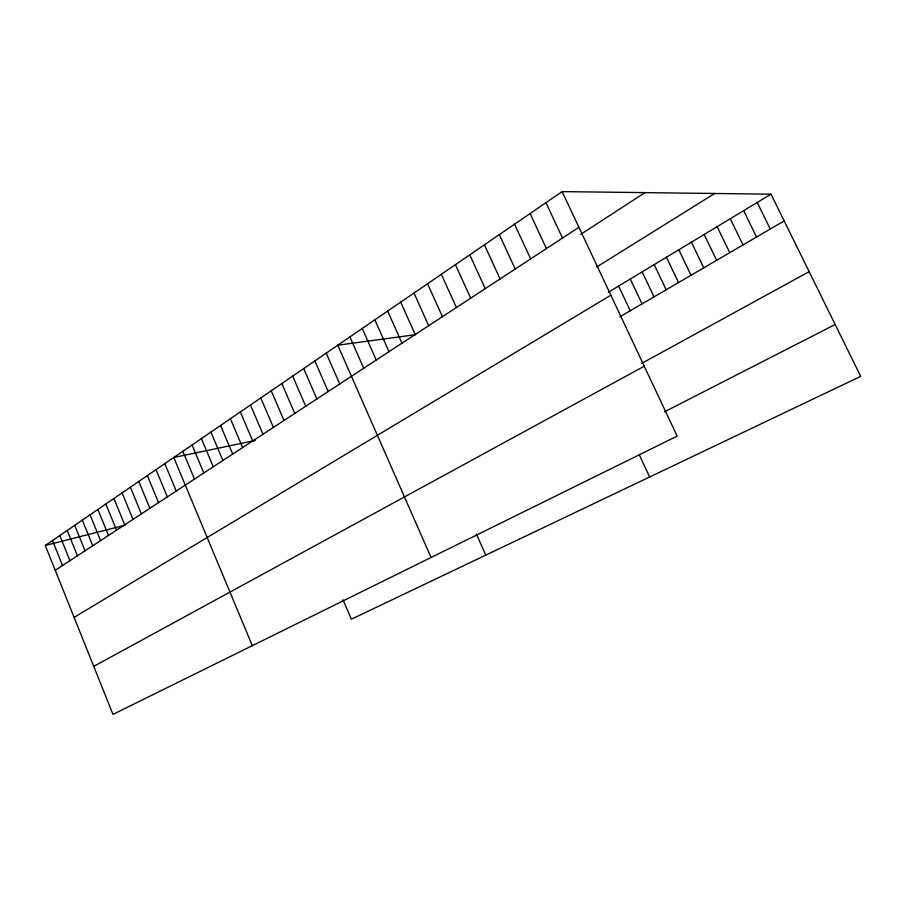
<?xml version="1.0" encoding="UTF-8"?>
<svg xmlns="http://www.w3.org/2000/svg" width="906" height="906" viewBox="0 0 906 906"><rect width="100%" height="100%" fill="white"/><g stroke="black" fill="none" stroke-linecap="round" stroke-linejoin="round"><path stroke-width="1.36" d="M562.128 191.608L677.144 436.114L112.978 714.392L45.3 545.469L562.128 191.608L771.006 194.178L860.7 376.364L351.369 619.217L343.046 599.806M55.243 570.304L578.911 227.293M580.769 234.326L644.947 192.627M596.737 266.964L714.675 193.488M608.22 292.332L771.006 194.178M74.111 617.382L610.859 295.197M619.749 316.874L784.166 220.917M641.641 363.419L809.149 271.653M93.737 666.374L644.257 366.194M664.415 411.845L835.162 324.507M45.3 545.469L124.994 525.208M255.299 440.463L173.771 457.507L252.321 645.661M415.707 334.665L337.779 345.209L431.075 557.496M757.223 202.491L770.247 229.037M743.656 210.668L756.533 237.044M730.293 218.731L743.033 244.914M717.133 226.659L729.749 252.672M704.166 234.484L716.646 260.316M691.391 242.185L703.758 267.848M678.809 249.762L691.052 275.265M666.42 257.247L678.526 282.57M654.2 264.609L666.193 289.773M642.161 271.868L654.03 296.874M630.293 279.025L642.048 303.861M618.594 286.081L630.236 310.758M545.944 202.684L562.501 238.04M530.089 213.544L546.42 248.584M639.319 454.857L649.625 477.009M514.551 224.178L530.656 258.901M499.331 234.609L515.22 269.014M484.404 244.824L500.078 278.935M469.772 254.846L485.242 288.652M455.424 264.665L470.69 298.176M441.347 274.303L456.42 307.53M427.541 283.759L442.422 316.692M413.997 293.034L428.685 325.696M400.701 302.14L415.208 334.518M387.655 311.075L401.981 343.181M476.352 533.94L485.786 555.129M374.846 319.841L389.002 351.687M362.264 328.448L376.25 360.044M349.909 336.907L363.736 368.244M326.217 353.136L339.716 383.974M314.835 360.916L328.187 391.517M303.657 368.572L316.862 398.934M292.661 376.103L305.718 406.239M281.857 383.51L294.767 413.408M271.222 390.792L283.997 420.463M260.758 397.949L273.397 427.406M250.464 404.993L262.978 434.234M240.339 411.924L252.717 440.95M230.373 418.753L242.627 447.564M220.566 425.469L232.695 454.076M210.917 432.071L222.91 460.475M201.415 438.583L213.284 466.783M192.049 444.993L203.816 472.989M182.842 451.301L194.484 479.104M164.824 463.634L176.24 491.052M156.025 469.659L167.327 496.884M147.35 475.593L158.55 502.637M138.811 481.448L149.898 508.3M130.385 487.213L141.37 513.883M122.095 492.887L132.978 519.387M113.918 498.493L124.7 524.812M105.855 504.008L116.534 530.157M97.905 509.455L108.493 535.423M90.068 514.812L100.566 540.622M82.344 520.101L92.74 545.74M74.734 525.321L85.039 550.791M67.225 530.463L77.429 555.763M59.819 535.525L69.932 560.678M52.503 540.531L62.548 565.525"/></g></svg>
